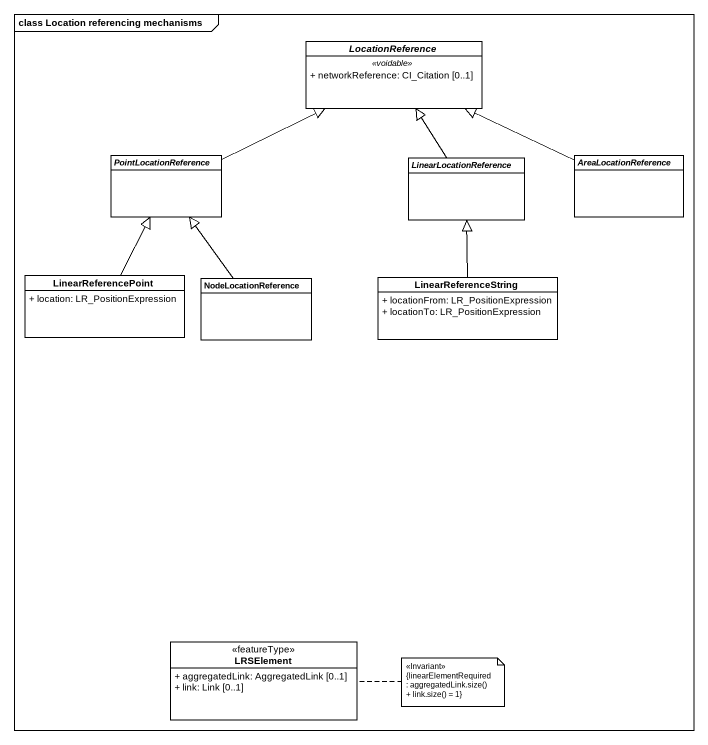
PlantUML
@startuml
mainframe class Location referencing mechanisms
hide circle
hide empty members
skinparam classAttributeIconSize 0
abstract class LocationReference {
  .. <<voidable>> ..
  + networkReference: CI_Citation [0..1]
}
abstract class PointLocationReference
abstract class LinearLocationReference
abstract class AreaLocationReference
class LinearReferencePoint {
  + location: LR_PositionExpression
}
class NodeLocationReference
class LinearReferenceString {
  + locationFrom: LR_PositionExpression
  + locationTo: LR_PositionExpression
}
class LRSElement <<featureType>> {
  + aggregatedLink: AggregatedLink [0..1]
  + link: Link [0..1]
}
PointLocationReference -right-|> LocationReference
LinearLocationReference -up-|> LocationReference
AreaLocationReference -left-|> LocationReference
LinearReferencePoint -up-|> PointLocationReference
NodeLocationReference -up-|> PointLocationReference
LinearReferenceString -up-|> LinearLocationReference
note right of LRSElement
  <<Invariant>>
  {linearElementRequired : aggregatedLink.size() + link.size() = 1}
end note
@enduml
